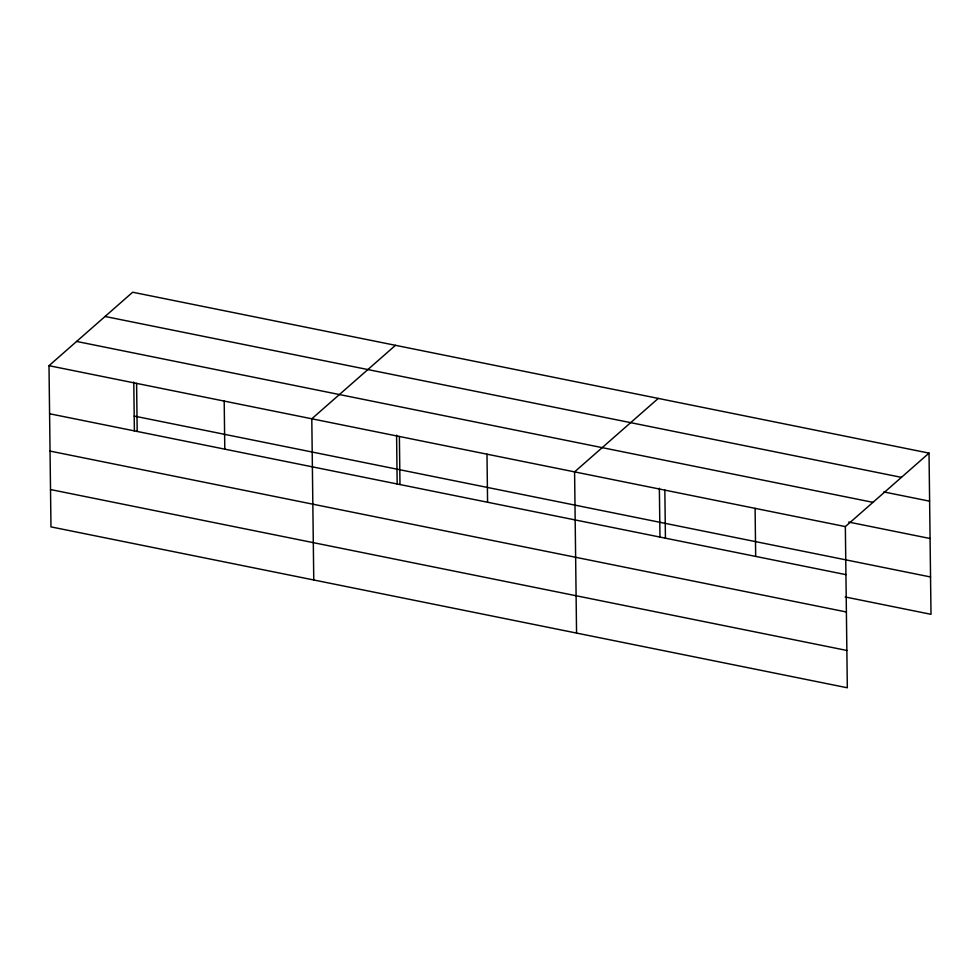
<?xml version="1.0" encoding="UTF-8"?>
<svg xmlns="http://www.w3.org/2000/svg" width="980" height="980" viewBox="0 0 980 980"><rect width="100%" height="100%" fill="white"/><g stroke="black" fill="none" stroke-linecap="round" stroke-linejoin="round"><path stroke-width="1.47" d="M929.028 453.115L845.348 526.591L847.32 687.776L50.972 526.885L49 365.687L132.68 292.224L929.028 453.115L931 614.313L845.189 596.967M395.479 345.315L311.799 418.791L313.759 579.976M658.278 398.407L574.586 471.882L576.559 633.08M105.068 316.466L901.416 477.358M883.752 491.911L929.616 501.184M76.612 341.444L872.96 502.348M848.705 522.071L930.069 538.51M49 365.687L845.348 526.591M134.199 416.071L930.547 576.975M49.588 413.756L845.936 574.648M50.041 451.082L846.389 611.986M50.519 489.547L846.855 650.451M755.09 508.351L755.678 556.42M664.844 490.123L665.432 538.179M659.369 488.248L659.969 537.199M486.987 454.181L487.575 502.25M399.387 436.492L399.975 484.549M396.582 435.145L397.17 484.108M224.2 401.09L224.788 449.146M136.6 383.388L137.188 431.457M133.782 382.053L134.383 431.004"/></g></svg>
